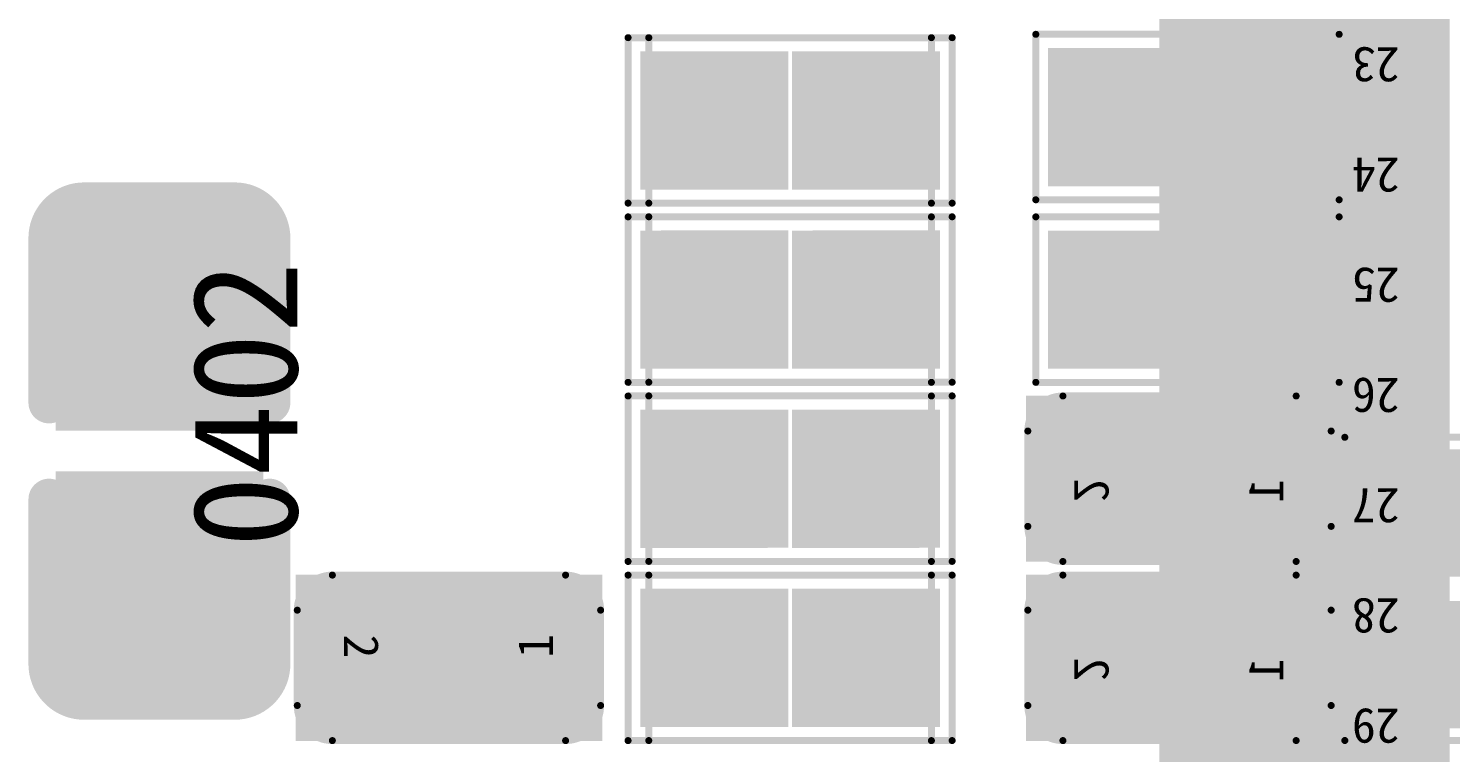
# Model space of a CAD drawing. Header units: millimetres. Extents: x 7.33 to 10.08, y 7.01 to 8.78.
# Drawn here: x 9.1635 to 9.3666, y 7.521 to 7.6244 of the extents above; entities that cross this region are included whole.
import ezdxf

# ---------------------------------------------------------------- set-up
doc = ezdxf.new("R2010")
doc.units = ezdxf.units.MM
doc.header["$MEASUREMENT"] = 0
for name, color, linetype in [('BottomLayer', 5, 'Continuous'), ('BottomOverlay', 54, 'Continuous'), ('BottomPaste', 16, 'Continuous'), ('BottomSolder', 6, 'Continuous'), ('Mechanical1', 6, 'Continuous'), ('Mechanical16', 56, 'Continuous'), ('Mechanical20', 56, 'Continuous'), ('TopLayer', 1, 'Continuous'), ('TopOverlay', 2, 'Continuous'), ('TopPaste', 8, 'Continuous'), ('TopSolder', 216, 'Continuous')]:
    doc.layers.add(name, color=color, linetype=linetype)

# ---------------------------------------------------------------- blocks, each defined once
blk = doc.blocks.new('C0201_3')
at = {"layer": 'TopLayer'}
for points in [[(-0.01792, -0.00787), (-0.00375, -0.00787), (-0.01792, 0.00788), (-0.00375, 0.00788)], [(0.00374, -0.00787), (0.01791, -0.00787), (0.00374, 0.00788), (0.01791, 0.00788)]]:
    blk.add_solid(points, dxfattribs=at)
at = {"layer": 'TopOverlay', "const_width": 0.001}
for points in [[(-0.02166, 0.00681, -0.414178), (-0.01666, 0.01182)], [(0.01665, 0.01182, -0.414132), (0.02166, 0.00681)], [(-0.01666, -0.01182, -0.414249), (-0.02166, -0.00681)], [(0.02166, -0.00681, -0.414214), (0.01665, -0.01182)]]:
    blk.add_lwpolyline(points, format="xyb", dxfattribs=at)
for points in [[(0.01665, 0.01182), (-0.01666, 0.01182)], [(-0.02166, 0.00681), (-0.02166, -0.00681)], [(0.02166, 0.00681), (0.02166, -0.00681)], [(0.01665, -0.01182), (-0.01666, -0.01182)]]:
    blk.add_lwpolyline(points, dxfattribs=at)
at = {"layer": 'TopOverlay', "const_width": 0.0005}
for points in [[(-0.01691, 0.01182, 1), (-0.01641, 0.01182, 1)], [(-0.01691, 0.01182, 1), (-0.01641, 0.01182, 1)], [(0.0164, 0.01182, 1), (0.0169, 0.01182, 1)], [(0.0164, 0.01182, 1), (0.0169, 0.01182, 1)], [(-0.02191, 0.00681, 1), (-0.02141, 0.00681, 1)], [(-0.02191, 0.00681, 1), (-0.02141, 0.00681, 1)], [(0.02141, 0.00681, 1), (0.02191, 0.00681, 1)], [(0.02141, 0.00681, 1), (0.02191, 0.00681, 1)], [(-0.02191, -0.00681, 1), (-0.02141, -0.00681, 1)], [(-0.02191, -0.00681, 1), (-0.02141, -0.00681, 1)], [(0.02141, -0.00681, 1), (0.02191, -0.00681, 1)], [(0.02141, -0.00681, 1), (0.02191, -0.00681, 1)], [(-0.01691, -0.01182, 1), (-0.01641, -0.01182, 1)], [(-0.01691, -0.01182, 1), (-0.01641, -0.01182, 1)], [(0.0164, -0.01182, 1), (0.0169, -0.01182, 1)], [(0.0164, -0.01182, 1), (0.0169, -0.01182, 1)]]:
    blk.add_lwpolyline(points, format="xyb", close=True, dxfattribs=at)
at = {"layer": 'TopPaste'}
for points in [[(-0.01792, -0.00787), (-0.00375, -0.00787), (-0.01792, 0.00788), (-0.00375, 0.00788)], [(0.00374, -0.00787), (0.01791, -0.00787), (0.00374, 0.00788), (0.01791, 0.00788)]]:
    blk.add_solid(points, dxfattribs=at)
at = {"layer": 'TopSolder'}
for points in [[(-0.02192, -0.01187), (0.00025, -0.01187), (-0.02192, 0.01188), (0.00025, 0.01188)], [(-0.00026, -0.01187), (0.02191, -0.01187), (-0.00026, 0.01188), (0.02191, 0.01188)]]:
    blk.add_solid(points, dxfattribs=at)
at = {"layer": 'Mechanical20'}
for s, rotation, p in [('1', -90, (-0.01484, 0)), ('2', 90, (0.015, -0.00333))]:
    blk.add_text(s, height=0.005, rotation=rotation, dxfattribs=at).set_placement(p)
blk = doc.blocks.new('QFN40_5R00X5R00X0R90_T_10')
at = {"layer": 'Mechanical16', "const_width": 0.001}
blk.add_lwpolyline([(0.09862, 0.09803), (0.09862, -0.09803)], dxfattribs=at)
at = {"layer": 'TopLayer'}
for points in [[(0.08346, 0.05059), (0.11693, 0.05059), (0.08346, 0.05965), (0.11693, 0.05965)], [(0.08346, 0.03484), (0.11693, 0.03484), (0.08346, 0.0439), (0.11693, 0.0439)], [(0.08346, 0.01909), (0.11693, 0.01909), (0.08346, 0.02815), (0.11693, 0.02815)], [(0.08346, 0.00334), (0.11693, 0.00334), (0.08346, 0.0124), (0.11693, 0.0124)], [(0.08346, -0.0124), (0.11693, -0.0124), (0.08346, -0.00334), (0.11693, -0.00334)], [(0.08346, -0.02815), (0.11693, -0.02815), (0.08346, -0.01909), (0.11693, -0.01909)], [(0.08346, -0.0439), (0.11693, -0.0439), (0.08346, -0.03484), (0.11693, -0.03484)]]:
    blk.add_solid(points, dxfattribs=at)
at = {"layer": 'TopPaste'}
for points in [[(0.08346, 0.05059), (0.11693, 0.05059), (0.08346, 0.05965), (0.11693, 0.05965)], [(0.08346, 0.03484), (0.11693, 0.03484), (0.08346, 0.0439), (0.11693, 0.0439)], [(0.08346, 0.01909), (0.11693, 0.01909), (0.08346, 0.02815), (0.11693, 0.02815)], [(0.08346, 0.00334), (0.11693, 0.00334), (0.08346, 0.0124), (0.11693, 0.0124)], [(0.08346, -0.0124), (0.11693, -0.0124), (0.08346, -0.00334), (0.11693, -0.00334)], [(0.08346, -0.02815), (0.11693, -0.02815), (0.08346, -0.01909), (0.11693, -0.01909)], [(0.08346, -0.0439), (0.11693, -0.0439), (0.08346, -0.03484), (0.11693, -0.03484)]]:
    blk.add_solid(points, dxfattribs=at)
at = {"layer": 'TopSolder'}
for points in [[(0.07946, 0.04659), (0.12093, 0.04659), (0.07946, 0.06365), (0.12093, 0.06365)], [(0.07946, 0.03084), (0.12093, 0.03084), (0.07946, 0.0479), (0.12093, 0.0479)], [(0.07946, 0.01509), (0.12093, 0.01509), (0.07946, 0.03215), (0.12093, 0.03215)], [(0.07946, -0.00066), (0.12093, -0.00066), (0.07946, 0.0164), (0.12093, 0.0164)], [(0.07946, -0.0164), (0.12093, -0.0164), (0.07946, 0.00066), (0.12093, 0.00066)], [(0.07946, -0.03215), (0.12093, -0.03215), (0.07946, -0.01509), (0.12093, -0.01509)], [(0.07946, -0.0479), (0.12093, -0.0479), (0.07946, -0.03084), (0.12093, -0.03084)]]:
    blk.add_solid(points, dxfattribs=at)
at = {"layer": 'Mechanical20'}
for s, p in [('29', (0.08661, 0.05315)), ('28', (0.08661, 0.0374)), ('27', (0.08661, 0.02165)), ('26', (0.08661, 0.0059)), ('25', (0.08661, -0.00984)), ('24', (0.08661, -0.02559)), ('23', (0.08661, -0.04134))]:
    blk.add_text(s, height=0.005, dxfattribs=at).set_placement(p)
blk = doc.blocks.new('R0201_26')
at = {"layer": 'TopLayer'}
for points in [[(-0.01792, -0.00787), (-0.00375, -0.00787), (-0.01792, 0.00788), (-0.00375, 0.00788)], [(0.00374, -0.00787), (0.01791, -0.00787), (0.00374, 0.00788), (0.01791, 0.00788)]]:
    blk.add_solid(points, dxfattribs=at)
at = {"layer": 'TopOverlay', "const_width": 0.001}
for points in [[(0.02166, 0.01182), (-0.02166, 0.01182)], [(-0.02166, 0.01182), (-0.02166, -0.01182)], [(0.02166, 0.01182), (0.02166, -0.01182)], [(0.02166, -0.01182), (-0.02166, -0.01182)]]:
    blk.add_lwpolyline(points, dxfattribs=at)
at = {"layer": 'TopOverlay', "const_width": 0.0005}
for points in [[(-0.02191, 0.01182, 1), (-0.02141, 0.01182, 1)], [(-0.02191, 0.01182, 1), (-0.02141, 0.01182, 1)], [(0.02141, 0.01182, 1), (0.02191, 0.01182, 1)], [(0.02141, 0.01182, 1), (0.02191, 0.01182, 1)], [(-0.02191, -0.01182, 1), (-0.02141, -0.01182, 1)], [(-0.02191, -0.01182, 1), (-0.02141, -0.01182, 1)], [(0.02141, -0.01182, 1), (0.02191, -0.01182, 1)], [(0.02141, -0.01182, 1), (0.02191, -0.01182, 1)]]:
    blk.add_lwpolyline(points, format="xyb", close=True, dxfattribs=at)
at = {"layer": 'TopPaste'}
for points in [[(-0.01792, -0.00787), (-0.00375, -0.00787), (-0.01792, 0.00788), (-0.00375, 0.00788)], [(0.00374, -0.00787), (0.01791, -0.00787), (0.00374, 0.00788), (0.01791, 0.00788)]]:
    blk.add_solid(points, dxfattribs=at)
at = {"layer": 'TopSolder'}
for points in [[(-0.01992, -0.00987), (-0.00175, -0.00987), (-0.01992, 0.00988), (-0.00175, 0.00988)], [(0.00174, -0.00987), (0.01991, -0.00987), (0.00174, 0.00988), (0.01991, 0.00988)]]:
    blk.add_solid(points, dxfattribs=at)
blk = doc.blocks.new('R0201_27')
at = {"layer": 'TopLayer'}
for points in [[(-0.01792, -0.00787), (-0.00375, -0.00787), (-0.01792, 0.00788), (-0.00375, 0.00788)], [(0.00374, -0.00787), (0.01791, -0.00787), (0.00374, 0.00788), (0.01791, 0.00788)]]:
    blk.add_solid(points, dxfattribs=at)
at = {"layer": 'TopOverlay', "const_width": 0.001}
for points in [[(0.02166, 0.01182), (-0.02166, 0.01182)], [(-0.02166, 0.01182), (-0.02166, -0.01182)], [(0.02166, 0.01182), (0.02166, -0.01182)], [(0.02166, -0.01182), (-0.02166, -0.01182)]]:
    blk.add_lwpolyline(points, dxfattribs=at)
at = {"layer": 'TopOverlay', "const_width": 0.0005}
for points in [[(-0.02191, 0.01182, 1), (-0.02141, 0.01182, 1)], [(-0.02191, 0.01182, 1), (-0.02141, 0.01182, 1)], [(0.02141, 0.01182, 1), (0.02191, 0.01182, 1)], [(0.02141, 0.01182, 1), (0.02191, 0.01182, 1)], [(-0.02191, -0.01182, 1), (-0.02141, -0.01182, 1)], [(-0.02191, -0.01182, 1), (-0.02141, -0.01182, 1)], [(0.02141, -0.01182, 1), (0.02191, -0.01182, 1)], [(0.02141, -0.01182, 1), (0.02191, -0.01182, 1)]]:
    blk.add_lwpolyline(points, format="xyb", close=True, dxfattribs=at)
at = {"layer": 'TopPaste'}
for points in [[(-0.01792, -0.00787), (-0.00375, -0.00787), (-0.01792, 0.00788), (-0.00375, 0.00788)], [(0.00374, -0.00787), (0.01791, -0.00787), (0.00374, 0.00788), (0.01791, 0.00788)]]:
    blk.add_solid(points, dxfattribs=at)
at = {"layer": 'TopSolder'}
for points in [[(-0.01992, -0.00987), (-0.00175, -0.00987), (-0.01992, 0.00988), (-0.00175, 0.00988)], [(0.00174, -0.00987), (0.01991, -0.00987), (0.00174, 0.00988), (0.01991, 0.00988)]]:
    blk.add_solid(points, dxfattribs=at)
blk = doc.blocks.new('R0201_30')
at = {"layer": 'TopLayer'}
for points in [[(-0.01792, -0.00787), (-0.00375, -0.00787), (-0.01792, 0.00788), (-0.00375, 0.00788)], [(0.00374, -0.00787), (0.01791, -0.00787), (0.00374, 0.00788), (0.01791, 0.00788)]]:
    blk.add_solid(points, dxfattribs=at)
at = {"layer": 'TopOverlay', "const_width": 0.001}
for points in [[(0.02166, 0.01182), (-0.02166, 0.01182)], [(-0.02166, 0.01182), (-0.02166, -0.01182)], [(0.02166, 0.01182), (0.02166, -0.01182)], [(0.02166, -0.01182), (-0.02166, -0.01182)]]:
    blk.add_lwpolyline(points, dxfattribs=at)
at = {"layer": 'TopOverlay', "const_width": 0.0005}
for points in [[(-0.02191, 0.01182, 1), (-0.02141, 0.01182, 1)], [(-0.02191, 0.01182, 1), (-0.02141, 0.01182, 1)], [(0.02141, 0.01182, 1), (0.02191, 0.01182, 1)], [(0.02141, 0.01182, 1), (0.02191, 0.01182, 1)], [(-0.02191, -0.01182, 1), (-0.02141, -0.01182, 1)], [(-0.02191, -0.01182, 1), (-0.02141, -0.01182, 1)], [(0.02141, -0.01182, 1), (0.02191, -0.01182, 1)], [(0.02141, -0.01182, 1), (0.02191, -0.01182, 1)]]:
    blk.add_lwpolyline(points, format="xyb", close=True, dxfattribs=at)
at = {"layer": 'TopPaste'}
for points in [[(-0.01792, -0.00787), (-0.00375, -0.00787), (-0.01792, 0.00788), (-0.00375, 0.00788)], [(0.00374, -0.00787), (0.01791, -0.00787), (0.00374, 0.00788), (0.01791, 0.00788)]]:
    blk.add_solid(points, dxfattribs=at)
at = {"layer": 'TopSolder'}
for points in [[(-0.01992, -0.00987), (-0.00175, -0.00987), (-0.01992, 0.00988), (-0.00175, 0.00988)], [(0.00174, -0.00987), (0.01991, -0.00987), (0.00174, 0.00988), (0.01991, 0.00988)]]:
    blk.add_solid(points, dxfattribs=at)
blk = doc.blocks.new('R0201_32')
at = {"layer": 'TopLayer'}
for points in [[(-0.01792, -0.00787), (-0.00375, -0.00787), (-0.01792, 0.00788), (-0.00375, 0.00788)], [(0.00374, -0.00787), (0.01791, -0.00787), (0.00374, 0.00788), (0.01791, 0.00788)]]:
    blk.add_solid(points, dxfattribs=at)
at = {"layer": 'TopOverlay', "const_width": 0.001}
for points in [[(0.02166, 0.01182), (-0.02166, 0.01182)], [(-0.02166, 0.01182), (-0.02166, -0.01182)], [(0.02166, 0.01182), (0.02166, -0.01182)], [(0.02166, -0.01182), (-0.02166, -0.01182)]]:
    blk.add_lwpolyline(points, dxfattribs=at)
at = {"layer": 'TopOverlay', "const_width": 0.0005}
for points in [[(-0.02191, 0.01182, 1), (-0.02141, 0.01182, 1)], [(-0.02191, 0.01182, 1), (-0.02141, 0.01182, 1)], [(0.02141, 0.01182, 1), (0.02191, 0.01182, 1)], [(0.02141, 0.01182, 1), (0.02191, 0.01182, 1)], [(-0.02191, -0.01182, 1), (-0.02141, -0.01182, 1)], [(-0.02191, -0.01182, 1), (-0.02141, -0.01182, 1)], [(0.02141, -0.01182, 1), (0.02191, -0.01182, 1)], [(0.02141, -0.01182, 1), (0.02191, -0.01182, 1)]]:
    blk.add_lwpolyline(points, format="xyb", close=True, dxfattribs=at)
at = {"layer": 'TopPaste'}
for points in [[(-0.01792, -0.00787), (-0.00375, -0.00787), (-0.01792, 0.00788), (-0.00375, 0.00788)], [(0.00374, -0.00787), (0.01791, -0.00787), (0.00374, 0.00788), (0.01791, 0.00788)]]:
    blk.add_solid(points, dxfattribs=at)
at = {"layer": 'TopSolder'}
for points in [[(-0.01992, -0.00987), (-0.00175, -0.00987), (-0.01992, 0.00988), (-0.00175, 0.00988)], [(0.00174, -0.00987), (0.01991, -0.00987), (0.00174, 0.00988), (0.01991, 0.00988)]]:
    blk.add_solid(points, dxfattribs=at)
blk = doc.blocks.new('R0201_B_35')
at = {"layer": 'BottomLayer'}
for points in [[(-0.01792, -0.00788), (-0.00375, -0.00788), (-0.01792, 0.00787), (-0.00375, 0.00787)], [(0.00374, -0.00788), (0.01791, -0.00788), (0.00374, 0.00787), (0.01791, 0.00787)]]:
    blk.add_solid(points, dxfattribs=at)
at = {"layer": 'BottomOverlay', "const_width": 0.001}
for points in [[(-0.02166, -0.01182), (-0.02166, 0.01182)], [(-0.02166, 0.01182), (0.02166, 0.01182)], [(0.02166, -0.01182), (0.02166, 0.01182)], [(-0.02166, -0.01182), (0.02166, -0.01182)]]:
    blk.add_lwpolyline(points, dxfattribs=at)
at = {"layer": 'BottomOverlay', "const_width": 0.0005}
for points in [[(-0.02191, 0.01182, 1), (-0.02141, 0.01182, 1)], [(-0.02191, 0.01182, 1), (-0.02141, 0.01182, 1)], [(0.02141, 0.01182, 1), (0.02191, 0.01182, 1)], [(0.02141, 0.01182, 1), (0.02191, 0.01182, 1)], [(-0.02191, -0.01182, 1), (-0.02141, -0.01182, 1)], [(-0.02191, -0.01182, 1), (-0.02141, -0.01182, 1)], [(0.02141, -0.01182, 1), (0.02191, -0.01182, 1)], [(0.02141, -0.01182, 1), (0.02191, -0.01182, 1)]]:
    blk.add_lwpolyline(points, format="xyb", close=True, dxfattribs=at)
at = {"layer": 'BottomPaste'}
for points in [[(-0.01792, -0.00788), (-0.00375, -0.00788), (-0.01792, 0.00787), (-0.00375, 0.00787)], [(0.00374, -0.00788), (0.01791, -0.00788), (0.00374, 0.00787), (0.01791, 0.00787)]]:
    blk.add_solid(points, dxfattribs=at)
at = {"layer": 'BottomSolder'}
for points in [[(-0.01992, -0.00988), (-0.00175, -0.00988), (-0.01992, 0.00987), (-0.00175, 0.00987)], [(0.00174, -0.00988), (0.01991, -0.00988), (0.00174, 0.00987), (0.01991, 0.00987)]]:
    blk.add_solid(points, dxfattribs=at)
blk = doc.blocks.new('R0201_B_36')
at = {"layer": 'BottomLayer'}
for points in [[(-0.01792, -0.00788), (-0.00375, -0.00788), (-0.01792, 0.00787), (-0.00375, 0.00787)], [(0.00374, -0.00788), (0.01791, -0.00788), (0.00374, 0.00787), (0.01791, 0.00787)]]:
    blk.add_solid(points, dxfattribs=at)
at = {"layer": 'BottomOverlay', "const_width": 0.001}
for points in [[(-0.02166, -0.01182), (-0.02166, 0.01182)], [(-0.02166, 0.01182), (0.02166, 0.01182)], [(0.02166, -0.01182), (0.02166, 0.01182)], [(-0.02166, -0.01182), (0.02166, -0.01182)]]:
    blk.add_lwpolyline(points, dxfattribs=at)
at = {"layer": 'BottomOverlay', "const_width": 0.0005}
for points in [[(-0.02191, 0.01182, 1), (-0.02141, 0.01182, 1)], [(-0.02191, 0.01182, 1), (-0.02141, 0.01182, 1)], [(0.02141, 0.01182, 1), (0.02191, 0.01182, 1)], [(0.02141, 0.01182, 1), (0.02191, 0.01182, 1)], [(-0.02191, -0.01182, 1), (-0.02141, -0.01182, 1)], [(-0.02191, -0.01182, 1), (-0.02141, -0.01182, 1)], [(0.02141, -0.01182, 1), (0.02191, -0.01182, 1)], [(0.02141, -0.01182, 1), (0.02191, -0.01182, 1)]]:
    blk.add_lwpolyline(points, format="xyb", close=True, dxfattribs=at)
at = {"layer": 'BottomPaste'}
for points in [[(-0.01792, -0.00788), (-0.00375, -0.00788), (-0.01792, 0.00787), (-0.00375, 0.00787)], [(0.00374, -0.00788), (0.01791, -0.00788), (0.00374, 0.00787), (0.01791, 0.00787)]]:
    blk.add_solid(points, dxfattribs=at)
at = {"layer": 'BottomSolder'}
for points in [[(-0.01992, -0.00988), (-0.00175, -0.00988), (-0.01992, 0.00987), (-0.00175, 0.00987)], [(0.00174, -0.00988), (0.01991, -0.00988), (0.00174, 0.00987), (0.01991, 0.00987)]]:
    blk.add_solid(points, dxfattribs=at)
blk = doc.blocks.new('R0201_B_40')
at = {"layer": 'BottomLayer'}
for points in [[(-0.01792, -0.00788), (-0.00375, -0.00788), (-0.01792, 0.00787), (-0.00375, 0.00787)], [(0.00374, -0.00788), (0.01791, -0.00788), (0.00374, 0.00787), (0.01791, 0.00787)]]:
    blk.add_solid(points, dxfattribs=at)
at = {"layer": 'BottomOverlay', "const_width": 0.001}
for points in [[(-0.02166, -0.01182), (-0.02166, 0.01182)], [(-0.02166, 0.01182), (0.02166, 0.01182)], [(0.02166, -0.01182), (0.02166, 0.01182)], [(-0.02166, -0.01182), (0.02166, -0.01182)]]:
    blk.add_lwpolyline(points, dxfattribs=at)
at = {"layer": 'BottomOverlay', "const_width": 0.0005}
for points in [[(-0.02191, 0.01182, 1), (-0.02141, 0.01182, 1)], [(-0.02191, 0.01182, 1), (-0.02141, 0.01182, 1)], [(0.02141, 0.01182, 1), (0.02191, 0.01182, 1)], [(0.02141, 0.01182, 1), (0.02191, 0.01182, 1)], [(-0.02191, -0.01182, 1), (-0.02141, -0.01182, 1)], [(-0.02191, -0.01182, 1), (-0.02141, -0.01182, 1)], [(0.02141, -0.01182, 1), (0.02191, -0.01182, 1)], [(0.02141, -0.01182, 1), (0.02191, -0.01182, 1)]]:
    blk.add_lwpolyline(points, format="xyb", close=True, dxfattribs=at)
at = {"layer": 'BottomPaste'}
for points in [[(-0.01792, -0.00788), (-0.00375, -0.00788), (-0.01792, 0.00787), (-0.00375, 0.00787)], [(0.00374, -0.00788), (0.01791, -0.00788), (0.00374, 0.00787), (0.01791, 0.00787)]]:
    blk.add_solid(points, dxfattribs=at)
at = {"layer": 'BottomSolder'}
for points in [[(-0.01992, -0.00988), (-0.00175, -0.00988), (-0.01992, 0.00987), (-0.00175, 0.00987)], [(0.00174, -0.00988), (0.01991, -0.00988), (0.00174, 0.00987), (0.01991, 0.00987)]]:
    blk.add_solid(points, dxfattribs=at)
blk = doc.blocks.new('R0201_B_41')
at = {"layer": 'BottomLayer'}
for points in [[(-0.01792, -0.00788), (-0.00375, -0.00788), (-0.01792, 0.00787), (-0.00375, 0.00787)], [(0.00374, -0.00788), (0.01791, -0.00788), (0.00374, 0.00787), (0.01791, 0.00787)]]:
    blk.add_solid(points, dxfattribs=at)
at = {"layer": 'BottomOverlay', "const_width": 0.001}
for points in [[(-0.02166, -0.01182), (-0.02166, 0.01182)], [(-0.02166, 0.01182), (0.02166, 0.01182)], [(0.02166, -0.01182), (0.02166, 0.01182)], [(-0.02166, -0.01182), (0.02166, -0.01182)]]:
    blk.add_lwpolyline(points, dxfattribs=at)
at = {"layer": 'BottomOverlay', "const_width": 0.0005}
for points in [[(-0.02191, 0.01182, 1), (-0.02141, 0.01182, 1)], [(-0.02191, 0.01182, 1), (-0.02141, 0.01182, 1)], [(0.02141, 0.01182, 1), (0.02191, 0.01182, 1)], [(0.02141, 0.01182, 1), (0.02191, 0.01182, 1)], [(-0.02191, -0.01182, 1), (-0.02141, -0.01182, 1)], [(-0.02191, -0.01182, 1), (-0.02141, -0.01182, 1)], [(0.02141, -0.01182, 1), (0.02191, -0.01182, 1)], [(0.02141, -0.01182, 1), (0.02191, -0.01182, 1)]]:
    blk.add_lwpolyline(points, format="xyb", close=True, dxfattribs=at)
at = {"layer": 'BottomPaste'}
for points in [[(-0.01792, -0.00788), (-0.00375, -0.00788), (-0.01792, 0.00787), (-0.00375, 0.00787)], [(0.00374, -0.00788), (0.01791, -0.00788), (0.00374, 0.00787), (0.01791, 0.00787)]]:
    blk.add_solid(points, dxfattribs=at)
at = {"layer": 'BottomSolder'}
for points in [[(-0.01992, -0.00988), (-0.00175, -0.00988), (-0.01992, 0.00987), (-0.00175, 0.00987)], [(0.00174, -0.00988), (0.01991, -0.00988), (0.00174, 0.00987), (0.01991, 0.00987)]]:
    blk.add_solid(points, dxfattribs=at)
blk = doc.blocks.new('R0201_B_42')
at = {"layer": 'BottomLayer'}
for points in [[(-0.01792, -0.00788), (-0.00375, -0.00788), (-0.01792, 0.00787), (-0.00375, 0.00787)], [(0.00374, -0.00788), (0.01791, -0.00788), (0.00374, 0.00787), (0.01791, 0.00787)]]:
    blk.add_solid(points, dxfattribs=at)
at = {"layer": 'BottomOverlay', "const_width": 0.001}
for points in [[(-0.02166, -0.01182), (-0.02166, 0.01182)], [(-0.02166, 0.01182), (0.02166, 0.01182)], [(0.02166, -0.01182), (0.02166, 0.01182)], [(-0.02166, -0.01182), (0.02166, -0.01182)]]:
    blk.add_lwpolyline(points, dxfattribs=at)
at = {"layer": 'BottomOverlay', "const_width": 0.0005}
for points in [[(-0.02191, 0.01182, 1), (-0.02141, 0.01182, 1)], [(-0.02191, 0.01182, 1), (-0.02141, 0.01182, 1)], [(0.02141, 0.01182, 1), (0.02191, 0.01182, 1)], [(0.02141, 0.01182, 1), (0.02191, 0.01182, 1)], [(-0.02191, -0.01182, 1), (-0.02141, -0.01182, 1)], [(-0.02191, -0.01182, 1), (-0.02141, -0.01182, 1)], [(0.02141, -0.01182, 1), (0.02191, -0.01182, 1)], [(0.02141, -0.01182, 1), (0.02191, -0.01182, 1)]]:
    blk.add_lwpolyline(points, format="xyb", close=True, dxfattribs=at)
at = {"layer": 'BottomPaste'}
for points in [[(-0.01792, -0.00788), (-0.00375, -0.00788), (-0.01792, 0.00787), (-0.00375, 0.00787)], [(0.00374, -0.00788), (0.01791, -0.00788), (0.00374, 0.00787), (0.01791, 0.00787)]]:
    blk.add_solid(points, dxfattribs=at)
at = {"layer": 'BottomSolder'}
for points in [[(-0.01992, -0.00988), (-0.00175, -0.00988), (-0.01992, 0.00987), (-0.00175, 0.00987)], [(0.00174, -0.00988), (0.01991, -0.00988), (0.00174, 0.00987), (0.01991, 0.00987)]]:
    blk.add_solid(points, dxfattribs=at)
blk = doc.blocks.new('R0201_B_43')
at = {"layer": 'BottomLayer'}
for points in [[(-0.01792, -0.00788), (-0.00375, -0.00788), (-0.01792, 0.00787), (-0.00375, 0.00787)], [(0.00374, -0.00788), (0.01791, -0.00788), (0.00374, 0.00787), (0.01791, 0.00787)]]:
    blk.add_solid(points, dxfattribs=at)
at = {"layer": 'BottomOverlay', "const_width": 0.001}
for points in [[(-0.02166, -0.01182), (-0.02166, 0.01182)], [(-0.02166, 0.01182), (0.02166, 0.01182)], [(0.02166, -0.01182), (0.02166, 0.01182)], [(-0.02166, -0.01182), (0.02166, -0.01182)]]:
    blk.add_lwpolyline(points, dxfattribs=at)
at = {"layer": 'BottomOverlay', "const_width": 0.0005}
for points in [[(-0.02191, 0.01182, 1), (-0.02141, 0.01182, 1)], [(-0.02191, 0.01182, 1), (-0.02141, 0.01182, 1)], [(0.02141, 0.01182, 1), (0.02191, 0.01182, 1)], [(0.02141, 0.01182, 1), (0.02191, 0.01182, 1)], [(-0.02191, -0.01182, 1), (-0.02141, -0.01182, 1)], [(-0.02191, -0.01182, 1), (-0.02141, -0.01182, 1)], [(0.02141, -0.01182, 1), (0.02191, -0.01182, 1)], [(0.02141, -0.01182, 1), (0.02191, -0.01182, 1)]]:
    blk.add_lwpolyline(points, format="xyb", close=True, dxfattribs=at)
at = {"layer": 'BottomPaste'}
for points in [[(-0.01792, -0.00788), (-0.00375, -0.00788), (-0.01792, 0.00787), (-0.00375, 0.00787)], [(0.00374, -0.00788), (0.01791, -0.00788), (0.00374, 0.00787), (0.01791, 0.00787)]]:
    blk.add_solid(points, dxfattribs=at)
at = {"layer": 'BottomSolder'}
for points in [[(-0.01992, -0.00988), (-0.00175, -0.00988), (-0.01992, 0.00987), (-0.00175, 0.00987)], [(0.00174, -0.00988), (0.01991, -0.00988), (0.00174, 0.00987), (0.01991, 0.00987)]]:
    blk.add_solid(points, dxfattribs=at)
blk = doc.blocks.new('R0201_B_44')
at = {"layer": 'BottomLayer'}
for points in [[(-0.01792, -0.00788), (-0.00375, -0.00788), (-0.01792, 0.00787), (-0.00375, 0.00787)], [(0.00374, -0.00788), (0.01791, -0.00788), (0.00374, 0.00787), (0.01791, 0.00787)]]:
    blk.add_solid(points, dxfattribs=at)
at = {"layer": 'BottomOverlay', "const_width": 0.001}
for points in [[(-0.02166, 0.01182), (-0.02166, -0.01182)], [(-0.02166, 0.01182), (0.02166, 0.01182)], [(0.02166, 0.01182), (0.02166, -0.01182)], [(-0.02166, -0.01182), (0.02166, -0.01182)]]:
    blk.add_lwpolyline(points, dxfattribs=at)
at = {"layer": 'BottomOverlay', "const_width": 0.0005}
for points in [[(-0.02191, 0.01182, 1), (-0.02141, 0.01182, 1)], [(-0.02191, 0.01182, 1), (-0.02141, 0.01182, 1)], [(0.02141, 0.01182, 1), (0.02191, 0.01182, 1)], [(0.02141, 0.01182, 1), (0.02191, 0.01182, 1)], [(-0.02191, -0.01182, 1), (-0.02141, -0.01182, 1)], [(-0.02191, -0.01182, 1), (-0.02141, -0.01182, 1)], [(0.02141, -0.01182, 1), (0.02191, -0.01182, 1)], [(0.02141, -0.01182, 1), (0.02191, -0.01182, 1)]]:
    blk.add_lwpolyline(points, format="xyb", close=True, dxfattribs=at)
at = {"layer": 'BottomPaste'}
for points in [[(-0.01792, -0.00788), (-0.00375, -0.00788), (-0.01792, 0.00787), (-0.00375, 0.00787)], [(0.00374, -0.00788), (0.01791, -0.00788), (0.00374, 0.00787), (0.01791, 0.00787)]]:
    blk.add_solid(points, dxfattribs=at)
at = {"layer": 'BottomSolder'}
for points in [[(-0.01992, -0.00988), (-0.00175, -0.00988), (-0.01992, 0.00987), (-0.00175, 0.00987)], [(0.00174, -0.00988), (0.01991, -0.00988), (0.00174, 0.00987), (0.01991, 0.00987)]]:
    blk.add_solid(points, dxfattribs=at)
blk = doc.blocks.new('C0402_252')
at = {"layer": 'TopLayer'}
for points in [[(-0.02855, 0.01083), (-0.02855, -0.01082), (-0.0069, 0.01083), (-0.0069, -0.01082)], [(0.0069, 0.01083), (0.0069, -0.01082), (0.02855, 0.01083), (0.02855, -0.01082)]]:
    blk.add_solid(points, dxfattribs=at)
at = {"layer": 'TopOverlay', "const_width": 0.00591}
for points in [[(-0.03543, 0.01075, -0.414331), (-0.03043, 0.01575)], [(0.03043, 0.01575, -0.414331), (0.03543, 0.01075)], [(-0.03043, -0.01575, -0.414249), (-0.03543, -0.01075)], [(0.03543, -0.01075, -0.414249), (0.03043, -0.01575)]]:
    blk.add_lwpolyline(points, format="xyb", dxfattribs=at)
for points in [[(-0.0069, 0.01575), (-0.03043, 0.01575)], [(0.03043, 0.01575), (0.0069, 0.01575)], [(-0.03543, -0.01075), (-0.03543, 0.01075)], [(0.03543, -0.01075), (0.03543, 0.01075)], [(-0.0069, -0.01575), (-0.03043, -0.01575)], [(0.03043, -0.01575), (0.0069, -0.01575)]]:
    blk.add_lwpolyline(points, dxfattribs=at)
at = {"layer": 'TopOverlay', "const_width": 0.00295}
for points in [[(-0.03191, 0.01575, 1), (-0.02895, 0.01575, 1)], [(-0.03191, 0.01575, 1), (-0.02895, 0.01575, 1)], [(-0.00837, 0.01575, 1), (-0.00542, 0.01575, 1)], [(0.00543, 0.01575, 1), (0.00838, 0.01575, 1)], [(0.02895, 0.01575, 1), (0.03191, 0.01575, 1)], [(0.02895, 0.01575, 1), (0.03191, 0.01575, 1)], [(-0.03691, 0.01075, 1), (-0.03395, 0.01075, 1)], [(-0.03691, 0.01075, 1), (-0.03395, 0.01075, 1)], [(0.03395, 0.01075, 1), (0.03691, 0.01075, 1)], [(0.03395, 0.01075, 1), (0.03691, 0.01075, 1)], [(-0.03691, -0.01075, 1), (-0.03395, -0.01075, 1)], [(-0.03691, -0.01075, 1), (-0.03395, -0.01075, 1)], [(0.03395, -0.01075, 1), (0.03691, -0.01075, 1)], [(0.03395, -0.01075, 1), (0.03691, -0.01075, 1)], [(-0.03191, -0.01575, 1), (-0.02895, -0.01575, 1)], [(-0.03191, -0.01575, 1), (-0.02895, -0.01575, 1)], [(-0.00837, -0.01575, 1), (-0.00542, -0.01575, 1)], [(0.00543, -0.01575, 1), (0.00838, -0.01575, 1)], [(0.02895, -0.01575, 1), (0.03191, -0.01575, 1)], [(0.02895, -0.01575, 1), (0.03191, -0.01575, 1)]]:
    blk.add_lwpolyline(points, format="xyb", close=True, dxfattribs=at)
at = {"layer": 'TopPaste'}
for points in [[(-0.02855, 0.01083), (-0.02855, -0.01082), (-0.0069, 0.01083), (-0.0069, -0.01082)], [(0.0069, 0.01083), (0.0069, -0.01082), (0.02855, 0.01083), (0.02855, -0.01082)]]:
    blk.add_solid(points, dxfattribs=at)
at = {"layer": 'TopSolder'}
for points in [[(-0.03254, 0.01483), (-0.03254, -0.01482), (-0.0029, 0.01483), (-0.0029, -0.01482)], [(0.0029, 0.01483), (0.0029, -0.01482), (0.03254, 0.01483), (0.03254, -0.01482)]]:
    blk.add_solid(points, dxfattribs=at)
blk = doc.blocks.new('C0201_B_257')
at = {"layer": 'BottomLayer'}
for points in [[(-0.01792, -0.00788), (-0.00375, -0.00788), (-0.01792, 0.00787), (-0.00375, 0.00787)], [(0.00374, -0.00788), (0.01791, -0.00788), (0.00374, 0.00787), (0.01791, 0.00787)]]:
    blk.add_solid(points, dxfattribs=at)
at = {"layer": 'BottomOverlay', "const_width": 0.001}
for points in [[(-0.02166, 0.00681, -0.414249), (-0.01666, 0.01182)], [(0.01665, 0.01182, -0.414214), (0.02166, 0.00681)], [(-0.01666, -0.01182, -0.414178), (-0.02166, -0.00681)], [(0.02166, -0.00681, -0.414132), (0.01665, -0.01182)]]:
    blk.add_lwpolyline(points, format="xyb", dxfattribs=at)
for points in [[(0.01665, 0.01182), (-0.01666, 0.01182)], [(-0.02166, 0.00681), (-0.02166, -0.00681)], [(0.02166, 0.00681), (0.02166, -0.00681)], [(0.01665, -0.01182), (-0.01666, -0.01182)]]:
    blk.add_lwpolyline(points, dxfattribs=at)
at = {"layer": 'BottomOverlay', "const_width": 0.0005}
for points in [[(-0.01691, 0.01182, 1), (-0.01641, 0.01182, 1)], [(-0.01691, 0.01182, 1), (-0.01641, 0.01182, 1)], [(0.0164, 0.01182, 1), (0.0169, 0.01182, 1)], [(0.0164, 0.01182, 1), (0.0169, 0.01182, 1)], [(-0.02191, 0.00681, 1), (-0.02141, 0.00681, 1)], [(-0.02191, 0.00681, 1), (-0.02141, 0.00681, 1)], [(0.02141, 0.00681, 1), (0.02191, 0.00681, 1)], [(0.02141, 0.00681, 1), (0.02191, 0.00681, 1)], [(-0.02191, -0.00681, 1), (-0.02141, -0.00681, 1)], [(-0.02191, -0.00681, 1), (-0.02141, -0.00681, 1)], [(0.02141, -0.00681, 1), (0.02191, -0.00681, 1)], [(0.02141, -0.00681, 1), (0.02191, -0.00681, 1)], [(-0.01691, -0.01182, 1), (-0.01641, -0.01182, 1)], [(-0.01691, -0.01182, 1), (-0.01641, -0.01182, 1)], [(0.0164, -0.01182, 1), (0.0169, -0.01182, 1)], [(0.0164, -0.01182, 1), (0.0169, -0.01182, 1)]]:
    blk.add_lwpolyline(points, format="xyb", close=True, dxfattribs=at)
at = {"layer": 'BottomPaste'}
for points in [[(-0.01792, -0.00788), (-0.00375, -0.00788), (-0.01792, 0.00787), (-0.00375, 0.00787)], [(0.00374, -0.00788), (0.01791, -0.00788), (0.00374, 0.00787), (0.01791, 0.00787)]]:
    blk.add_solid(points, dxfattribs=at)
at = {"layer": 'BottomSolder'}
for points in [[(-0.02192, -0.01188), (0.00025, -0.01188), (-0.02192, 0.01187), (0.00025, 0.01187)], [(-0.00026, -0.01188), (0.02191, -0.01188), (-0.00026, 0.01187), (0.02191, 0.01187)]]:
    blk.add_solid(points, dxfattribs=at)
at = {"layer": 'Mechanical20', "text_generation_flag": 2}
for s, rotation, p in [('1', -90, (-0.01484, 0)), ('2', 90, (0.015, 0.00333))]:
    blk.add_text(s, height=0.005, rotation=rotation, dxfattribs=at).set_placement(p)
blk = doc.blocks.new('C0201_B_258')
at = {"layer": 'BottomLayer'}
for points in [[(-0.01792, -0.00788), (-0.00375, -0.00788), (-0.01792, 0.00787), (-0.00375, 0.00787)], [(0.00374, -0.00788), (0.01791, -0.00788), (0.00374, 0.00787), (0.01791, 0.00787)]]:
    blk.add_solid(points, dxfattribs=at)
at = {"layer": 'BottomOverlay', "const_width": 0.001}
for points in [[(-0.02166, 0.00681, -0.414249), (-0.01666, 0.01182)], [(0.01665, 0.01182, -0.414214), (0.02166, 0.00681)], [(-0.01666, -0.01182, -0.414178), (-0.02166, -0.00681)], [(0.02166, -0.00681, -0.414132), (0.01665, -0.01182)]]:
    blk.add_lwpolyline(points, format="xyb", dxfattribs=at)
for points in [[(0.01665, 0.01182), (-0.01666, 0.01182)], [(-0.02166, 0.00681), (-0.02166, -0.00681)], [(0.02166, 0.00681), (0.02166, -0.00681)], [(0.01665, -0.01182), (-0.01666, -0.01182)]]:
    blk.add_lwpolyline(points, dxfattribs=at)
at = {"layer": 'BottomOverlay', "const_width": 0.0005}
for points in [[(-0.01691, 0.01182, 1), (-0.01641, 0.01182, 1)], [(-0.01691, 0.01182, 1), (-0.01641, 0.01182, 1)], [(0.0164, 0.01182, 1), (0.0169, 0.01182, 1)], [(0.0164, 0.01182, 1), (0.0169, 0.01182, 1)], [(-0.02191, 0.00681, 1), (-0.02141, 0.00681, 1)], [(-0.02191, 0.00681, 1), (-0.02141, 0.00681, 1)], [(0.02141, 0.00681, 1), (0.02191, 0.00681, 1)], [(0.02141, 0.00681, 1), (0.02191, 0.00681, 1)], [(-0.02191, -0.00681, 1), (-0.02141, -0.00681, 1)], [(-0.02191, -0.00681, 1), (-0.02141, -0.00681, 1)], [(0.02141, -0.00681, 1), (0.02191, -0.00681, 1)], [(0.02141, -0.00681, 1), (0.02191, -0.00681, 1)], [(-0.01691, -0.01182, 1), (-0.01641, -0.01182, 1)], [(-0.01691, -0.01182, 1), (-0.01641, -0.01182, 1)], [(0.0164, -0.01182, 1), (0.0169, -0.01182, 1)], [(0.0164, -0.01182, 1), (0.0169, -0.01182, 1)]]:
    blk.add_lwpolyline(points, format="xyb", close=True, dxfattribs=at)
at = {"layer": 'BottomPaste'}
for points in [[(-0.01792, -0.00788), (-0.00375, -0.00788), (-0.01792, 0.00787), (-0.00375, 0.00787)], [(0.00374, -0.00788), (0.01791, -0.00788), (0.00374, 0.00787), (0.01791, 0.00787)]]:
    blk.add_solid(points, dxfattribs=at)
at = {"layer": 'BottomSolder'}
for points in [[(-0.02192, -0.01188), (0.00025, -0.01188), (-0.02192, 0.01187), (0.00025, 0.01187)], [(-0.00026, -0.01188), (0.02191, -0.01188), (-0.00026, 0.01187), (0.02191, 0.01187)]]:
    blk.add_solid(points, dxfattribs=at)
at = {"layer": 'Mechanical20', "text_generation_flag": 2}
for s, rotation, p in [('1', -90, (-0.01484, 0)), ('2', 90, (0.015, 0.00333))]:
    blk.add_text(s, height=0.005, rotation=rotation, dxfattribs=at).set_placement(p)

msp = doc.modelspace()

# ---------------------------------------------------------------- block references
for name, p, rotation in [('QFN40_5R00X5R00X0R90_T_10', (9.44596, 7.5804), 180), ('R0201_30', (9.27083, 7.61129), 180), ('C0402_252', (9.18224, 7.56405), 90), ('R0201_32', (9.27083, 7.58569), 180), ('R0201_26', (9.27083, 7.5601), 180), ('C0201_B_258', (9.32792, 7.5601), 180), ('R0201_B_44', (9.36335, 7.54436), 270), ('C0201_3', (9.22359, 7.53451), 180), ('R0201_27', (9.27083, 7.53451), 180), ('C0201_B_257', (9.32792, 7.53451), 180)]:
    msp.add_blockref(name, p, dxfattribs=dict(rotation=rotation))
for name, p in [('R0201_B_41', (9.27379, 7.61129)), ('R0201_B_40', (9.32906, 7.61177)), ('R0201_B_43', (9.27379, 7.5857)), ('R0201_B_42', (9.32906, 7.58569)), ('R0201_B_35', (9.27379, 7.56011)), ('R0201_B_36', (9.27379, 7.53451))]:
    msp.add_blockref(name, p)

# ---------------------------------------------------------------- texts
at = {"layer": 'Mechanical1'}
msp.add_text('0402', height=0.015, rotation=90, dxfattribs=at).set_placement((9.20193, 7.55027))

doc.saveas('drawing.dxf')
